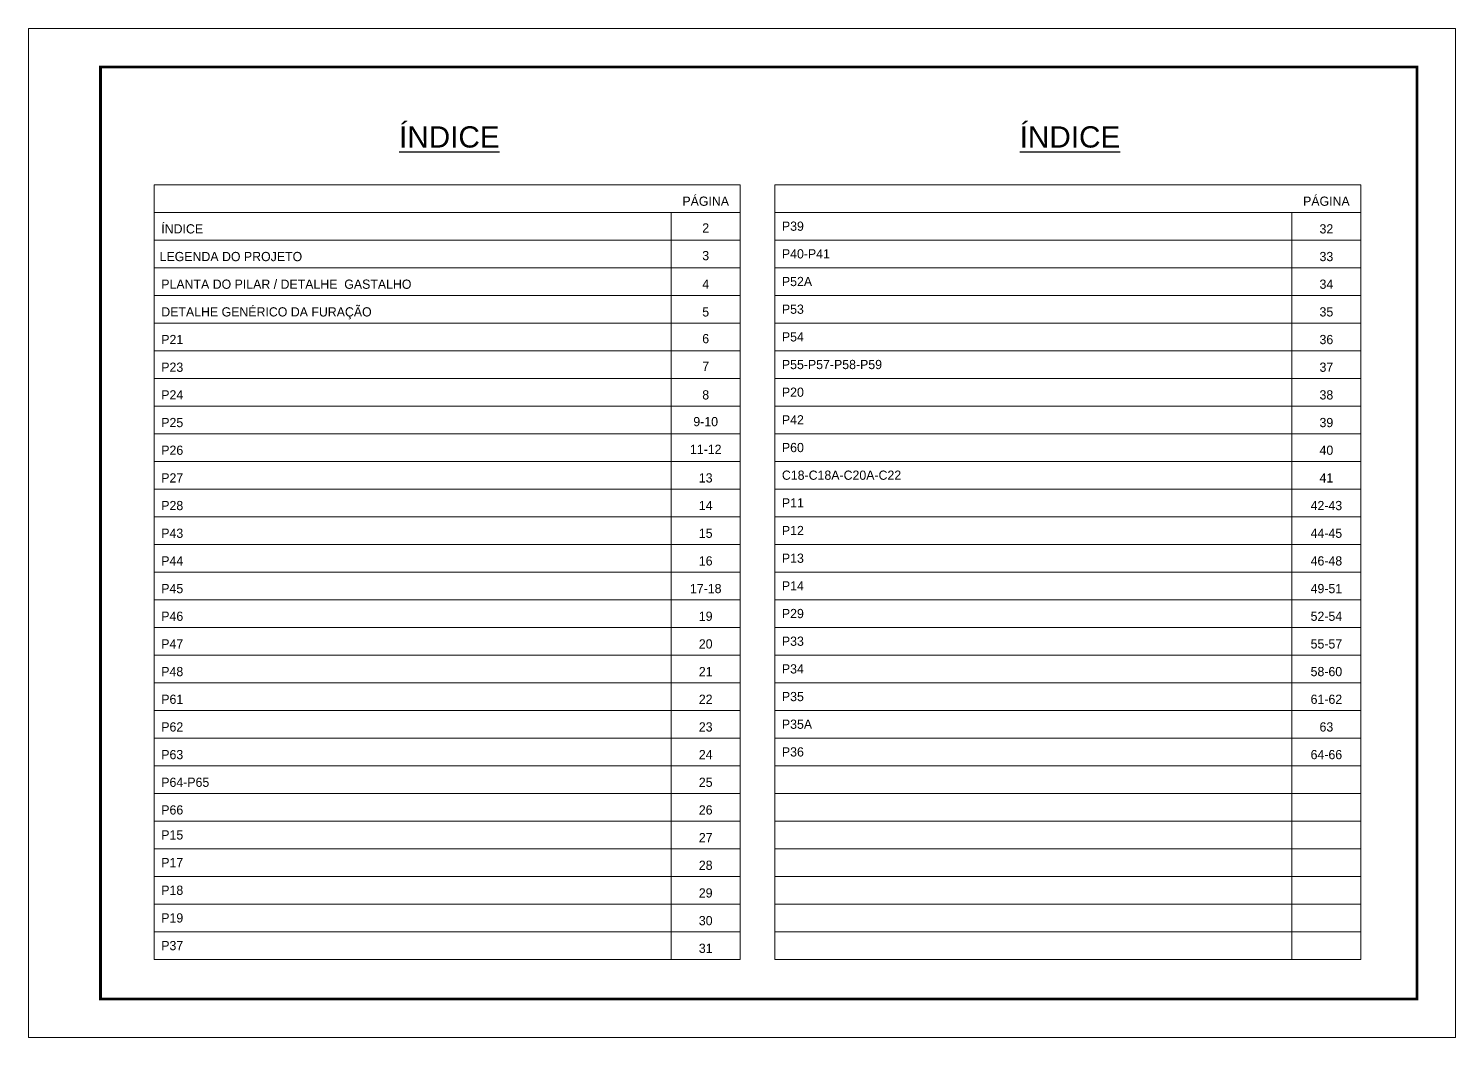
# Model space of a CAD drawing. Extents: x 28748 to 35002, y 14885 to 43501.
# Drawn here: x 30347 to 31832, y 42451 to 43501 of the extents above; entities that cross this region are included whole.
import ezdxf
from ezdxf.enums import TextEntityAlignment as Align

# ---------------------------------------------------------------- set-up
doc = ezdxf.new("R2010")
doc.units = 0
doc.layers.add('CARIMBO', color=255, linetype='Continuous', lineweight=9)
doc.layers.add('Folhas', color=255, linetype='Continuous', lineweight=9)
doc.styles.add('ARIAL', font='arial.ttf')
doc.styles.add('Tecnologia', font='')
doc.styles.get('Tecnologia').set_extended_font_data('Forgotten Futurist')

msp = doc.modelspace()

# ---------------------------------------------------------------- linework, layer by layer
at = {"layer": 'CARIMBO'}
for p, q in [((30477.49, 43338.25), (31087.48, 43338.25)), ((30477.49, 43338.25), (30477.49, 42531.96)), ((31087.48, 43338.25), (31087.48, 42531.96)), ((31123.39, 43338.25), (31733.43, 43338.25)), ((31123.39, 43338.25), (31123.39, 42531.96)), ((31733.43, 43338.25), (31733.43, 42531.96)), ((30477.49, 43309.46), (31087.48, 43309.46)), ((31015.66, 43309.46), (31015.66, 42531.96)), ((31123.39, 43309.46), (31733.43, 43309.46)), ((31661.61, 43309.46), (31661.61, 42531.96)), ((30477.49, 43280.66), (31087.48, 43280.66)), ((31123.39, 43280.66), (31733.43, 43280.66)), ((30477.49, 43251.87), (31087.48, 43251.87)), ((31123.39, 43251.87), (31733.43, 43251.87)), ((30477.49, 43223.07), (31087.48, 43223.07)), ((31123.39, 43223.07), (31733.43, 43223.07)), ((30477.49, 43194.27), (31087.48, 43194.27)), ((31123.39, 43194.27), (31733.43, 43194.27)), ((30477.49, 43165.48), (31087.48, 43165.48)), ((31123.39, 43165.48), (31733.43, 43165.48)), ((30477.49, 43136.68), (31087.48, 43136.68)), ((31123.39, 43136.68), (31733.43, 43136.68)), ((30477.49, 43107.88), (31087.48, 43107.88)), ((31123.39, 43107.88), (31733.43, 43107.88)), ((30477.49, 43079.09), (31087.48, 43079.09)), ((31123.39, 43079.09), (31733.43, 43079.09)), ((30477.49, 43050.29), (31087.48, 43050.29)), ((31123.39, 43050.29), (31733.43, 43050.29)), ((30477.49, 43021.5), (31087.48, 43021.5)), ((31123.39, 43021.5), (31733.43, 43021.5)), ((30477.49, 42992.7), (31087.48, 42992.7)), ((31123.39, 42992.7), (31733.43, 42992.7)), ((30477.49, 42963.9), (31087.48, 42963.9)), ((31123.39, 42963.9), (31733.43, 42963.9)), ((30477.49, 42935.11), (31087.48, 42935.11)), ((31123.39, 42935.11), (31733.43, 42935.11)), ((30477.49, 42906.31), (31087.48, 42906.31)), ((31123.39, 42906.31), (31733.43, 42906.31)), ((30477.49, 42877.51), (31087.48, 42877.51)), ((31123.39, 42877.51), (31733.43, 42877.51)), ((30477.49, 42848.72), (31087.48, 42848.72)), ((31123.39, 42848.72), (31733.43, 42848.72)), ((30477.49, 42819.92), (31087.48, 42819.92)), ((31123.39, 42819.92), (31733.43, 42819.92)), ((30477.49, 42791.13), (31087.48, 42791.13)), ((31123.39, 42791.13), (31733.43, 42791.13)), ((30477.49, 42762.33), (31087.48, 42762.33)), ((31123.39, 42762.33), (31733.43, 42762.33)), ((30477.49, 42733.53), (31087.48, 42733.53)), ((31123.39, 42733.53), (31733.43, 42733.53)), ((30477.49, 42704.74), (31087.48, 42704.74)), ((31123.39, 42704.74), (31733.43, 42704.74)), ((30477.49, 42675.94), (31087.48, 42675.94)), ((31123.39, 42675.94), (31733.43, 42675.94)), ((30477.49, 42647.14), (31087.48, 42647.14)), ((31123.39, 42647.14), (31733.43, 42647.14)), ((30477.49, 42618.35), (31087.48, 42618.35)), ((31123.39, 42618.35), (31733.43, 42618.35)), ((30477.49, 42589.55), (31087.48, 42589.55)), ((31123.39, 42589.55), (31733.43, 42589.55)), ((30477.49, 42560.76), (31087.48, 42560.76)), ((31123.39, 42560.76), (31733.43, 42560.76)), ((30477.49, 42531.96), (31087.48, 42531.96)), ((31123.39, 42531.96), (31733.43, 42531.96))]:
    msp.add_line(p, q, dxfattribs=at)
at = {"layer": 'Folhas'}
msp.add_lwpolyline([(30346.84, 42450.74), (31831.84, 42450.74), (31831.84, 43500.74), (30346.84, 43500.74)], close=True, dxfattribs=at)
at = {"layer": 'Folhas', "color": 30, "const_width": 3}
msp.add_lwpolyline([(30421.84, 42490.74), (31791.84, 42490.74), (31791.84, 43460.74), (30421.84, 43460.74)], close=True, dxfattribs=at)

# ---------------------------------------------------------------- texts
at = {"color": 0, "linetype": 'Continuous', "ltscale": 5, "style": 'ARIAL'}
for p in [(30784.79, 43376.87), (31430.68, 43376.87)]:
    msp.add_text('%%UÍNDICE', height=22.118, dxfattribs=at).set_placement(p, align=Align.CENTER)
at = {"layer": 'CARIMBO', "style": 'Tecnologia'}
for s, height, p in [('PÁGINA', 9.599, (31051.57, 43316.27)), ('PÁGINA', 9.599, (31697.52, 43316.27)), ('2', 9.6, (31051.57, 43288.43)), ('32', 9.599, (31697.52, 43287.47)), ('3', 9.6, (31051.57, 43259.64)), ('33', 9.599, (31697.52, 43258.67)), ('4', 9.6, (31051.57, 43229.88)), ('34', 9.599, (31697.52, 43229.88)), ('5', 9.6, (31051.57, 43201.08)), ('35', 9.599, (31697.52, 43201.08)), ('6', 9.6, (31051.57, 43173.25)), ('36', 9.599, (31697.52, 43172.28)), ('7', 9.6, (31051.57, 43144.45)), ('37', 9.599, (31697.52, 43143.49)), ('8', 9.6, (31051.57, 43114.69)), ('38', 9.599, (31697.52, 43114.69)), ('9-10', 9.599, (31051.57, 43086.86)), ('39', 9.599, (31697.52, 43085.9)), ('11-12', 9.599, (31051.57, 43058.07)), ('40', 9.599, (31697.52, 43057.1)), ('13', 9.599, (31051.57, 43028.3)), ('41', 9.599, (31697.52, 43028.3)), ('14', 9.599, (31051.57, 42999.51)), ('42-43', 9.599, (31697.52, 42999.51)), ('15', 9.599, (31051.57, 42970.71)), ('44-45', 9.599, (31697.52, 42970.71)), ('16', 9.599, (31051.57, 42941.91)), ('46-48', 9.599, (31697.52, 42941.91)), ('17-18', 9.599, (31051.57, 42913.12)), ('49-51', 9.599, (31697.52, 42913.12)), ('19', 9.599, (31051.57, 42884.32)), ('52-54', 9.599, (31697.52, 42884.32)), ('20', 9.599, (31051.57, 42855.53)), ('55-57', 9.599, (31697.52, 42855.53)), ('21', 9.599, (31051.57, 42826.73)), ('58-60', 9.599, (31697.52, 42826.73)), ('22', 9.599, (31051.57, 42797.93)), ('61-62', 9.599, (31697.52, 42797.93)), ('23', 9.599, (31051.57, 42769.14)), ('63', 9.599, (31697.52, 42769.14)), ('24', 9.599, (31051.57, 42740.34)), ('64-66', 9.599, (31697.52, 42740.34)), ('25', 9.599, (31051.57, 42711.54)), ('26', 9.599, (31051.57, 42682.75)), ('27', 9.599, (31051.57, 42653.95)), ('28', 9.599, (31051.57, 42625.16)), ('29', 9.599, (31051.57, 42596.36)), ('30', 9.599, (31051.57, 42567.56)), ('31', 9.599, (31051.57, 42538.77))]:
    msp.add_text(s, height=height, dxfattribs=at).set_placement(p, align=Align.CENTER)
for s, height, p in [('ÍNDICE', 9.599, (30484.99, 43287.47)), ('P39', 9.599, (31130.88, 43290.27)), ('LEGENDA DO PROJETO', 9.5987, (30483.28, 43258.67)), ('P40-P41', 9.599, (31130.88, 43261.48)), ('PLANTA DO PILAR / DETALHE  GASTALHO ', 9.5987, (30484.99, 43229.88)), ('P52A', 9.599, (31130.88, 43232.68)), ('P53', 9.599, (31130.88, 43203.88)), ('DETALHE GENÉRICO DA FURAÇÃO', 9.5987, (30484.99, 43201.08)), ('P54', 9.599, (31130.88, 43175.09)), ('P21', 9.599, (30484.99, 43172.28)), ('P55-P57-P58-P59', 9.5987, (31130.88, 43146.29)), ('P23', 9.599, (30484.99, 43143.49)), ('P24', 9.599, (30484.99, 43114.69)), ('P20', 9.599, (31130.88, 43117.49)), ('P25', 9.599, (30484.99, 43085.9)), ('P42', 9.599, (31130.88, 43088.7)), ('P26', 9.599, (30484.99, 43057.1)), ('P60', 9.599, (31130.88, 43059.9)), ('P27', 9.599, (30484.99, 43028.3)), ('C18-C18A-C20A-C22', 9.5987, (31130.88, 43031.11)), ('P28', 9.599, (30484.99, 42999.51)), ('P11', 9.599, (31130.88, 43002.31)), ('P43', 9.599, (30484.99, 42970.71)), ('P12', 9.599, (31130.88, 42973.51)), ('P44', 9.599, (30484.99, 42941.91)), ('P13', 9.599, (31130.88, 42944.72)), ('P45', 9.599, (30484.99, 42913.12)), ('P14', 9.599, (31130.88, 42915.92)), ('P46', 9.599, (30484.99, 42884.32)), ('P29', 9.599, (31130.88, 42887.13)), ('P47', 9.599, (30484.99, 42855.53)), ('P33', 9.599, (31130.88, 42858.33)), ('P48', 9.599, (30484.99, 42826.73)), ('P34', 9.599, (31130.88, 42829.53)), ('P61', 9.599, (30484.99, 42797.93)), ('P35', 9.599, (31130.88, 42800.74)), ('P62', 9.599, (30484.99, 42769.14)), ('P35A', 9.599, (31130.88, 42771.94)), ('P63', 9.599, (30484.99, 42740.34)), ('P36', 9.599, (31130.88, 42743.14)), ('P64-P65', 9.599, (30484.99, 42711.54)), ('P66', 9.599, (30484.99, 42682.75)), ('P15', 9.599, (30484.99, 42656.76)), ('P17', 9.599, (30484.99, 42627.96)), ('P18', 9.599, (30484.99, 42599.16)), ('P19', 9.599, (30484.99, 42570.37)), ('P37', 9.599, (30484.99, 42541.57))]:
    msp.add_text(s, height=height, dxfattribs=at).set_placement(p)

doc.saveas('drawing.dxf')
